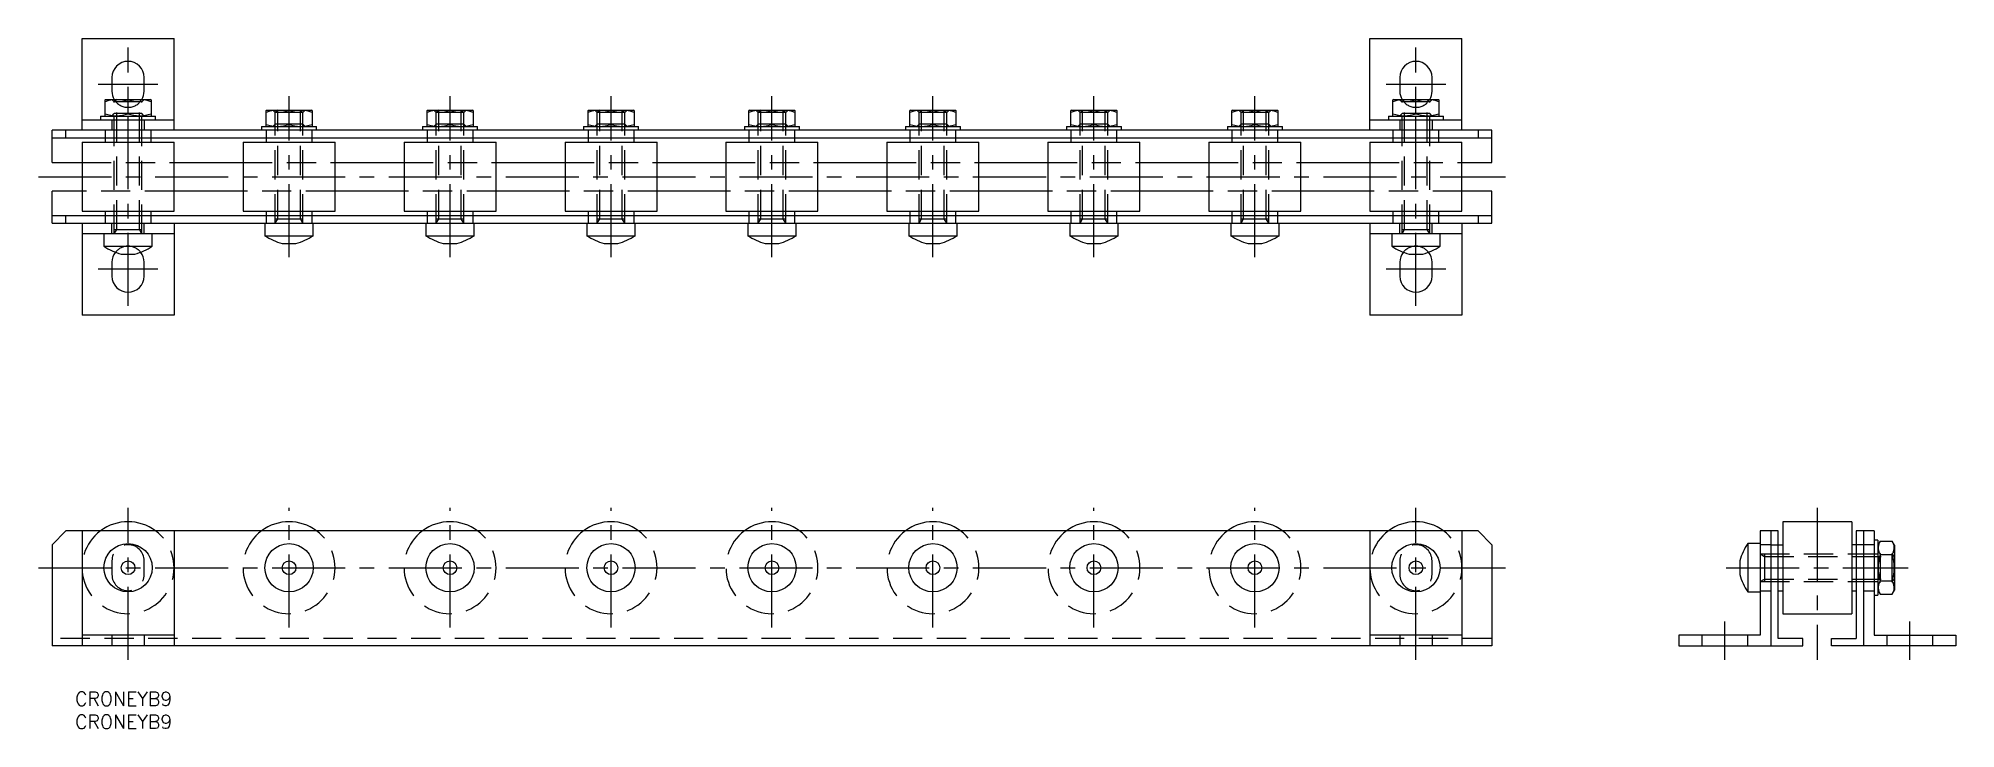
# Model space of a CAD drawing. Extents: x -3 to 414, y -8 to 142.
import ezdxf

# ---------------------------------------------------------------- set-up
doc = ezdxf.new("R2010")
doc.units = 0
doc.header["$LTSCALE"] = 0.5
doc.linetypes.add('CENTER', pattern=[50.8, 31.75, -6.35, 6.35, -6.35])
doc.linetypes.add('DASHED', pattern=[19.05, 12.7, -6.35])
for name, color, linetype in [('MSM_CENTER', 1, 'CENTER'), ('MSM_CONTINUOUS', 7, 'CONTINUOUS'), ('MSM_DASHED', 4, 'DASHED'), ('MSM_PART_NUMBER', 7, 'CONTINUOUS')]:
    doc.layers.add(name, color=color, linetype=linetype)
doc.styles.get("Standard").update_dxf_attribs({"font": 'txt.shx', "height": 3, "bigfont": 'bigfont.shx'})

# ---------------------------------------------------------------- blocks, each defined once
blk = doc.blocks.new('*U45')
at = {"layer": 'MSM_PART_NUMBER'}
blk.add_text('CRONEYB9', height=3, dxfattribs=at).set_placement((5, -3))
blk = doc.blocks.new('*U46')
at = {"layer": 'MSM_PART_NUMBER'}
blk.add_text('CRONEYB9', height=3, dxfattribs=at).set_placement((5, -8))

msp = doc.modelspace()

# ---------------------------------------------------------------- linework, layer by layer
at = {"layer": 'MSM_CENTER'}
for p, q in [((16.5, 83.91), (16.5, 140.11)), ((296.5, 83.91), (296.5, 140.11)), ((10, 132.11), (23, 132.11)), ((51.5, 94.51), (51.5, 129.51)), ((86.5, 94.51), (86.5, 129.51)), ((121.5, 94.51), (121.5, 129.51)), ((156.5, 94.51), (156.5, 129.51)), ((191.5, 94.51), (191.5, 129.51)), ((226.5, 94.51), (226.5, 129.51)), ((261.5, 94.51), (261.5, 129.51)), ((290, 132.11), (303, 132.11)), ((-3, 112.01), (316, 112.01)), ((23, 91.91), (10, 91.91)), ((303, 91.91), (290, 91.91)), ((16.5, 7), (16.5, 40)), ((51.5, 14), (51.5, 40)), ((86.5, 14), (86.5, 40)), ((121.5, 14), (121.5, 40)), ((156.5, 14), (156.5, 40)), ((191.5, 14), (191.5, 40)), ((226.5, 14), (226.5, 40)), ((261.5, 14), (261.5, 40)), ((296.5, 7), (296.5, 40)), ((383.74, 40), (383.74, 7)), ((-3, 27), (316, 27)), ((363.94, 27), (403.54, 27)), ((363.64, 7), (363.64, 15.3)), ((403.84, 7), (403.84, 15.3))]:
    msp.add_line(p, q, dxfattribs=at)
at = {"layer": 'MSM_CONTINUOUS'}
for p, q in [((6.5, 122.11), (6.5, 142.11)), ((6.5, 142.11), (26.5, 142.11)), ((26.5, 122.11), (26.5, 142.11)), ((286.5, 122.11), (286.5, 142.11)), ((286.5, 142.11), (306.5, 142.11)), ((306.5, 122.11), (306.5, 142.11)), ((13, 133.61), (13, 130.61)), ((20, 130.61), (20, 133.61)), ((293, 133.61), (293, 130.61)), ((300, 130.61), (300, 133.61)), ((10.5, 125.21), (10.5, 124.41)), ((10.5, 125.21), (22.5, 125.21)), ((11.6, 128.81), (11.5, 128.75)), ((11.5, 125.27), (11.5, 128.75)), ((11.5, 125.27), (11.6, 125.21)), ((11.6, 128.81), (21.4, 128.81)), ((16.5, 125.72), (16.5, 128.31)), ((21.5, 128.75), (21.4, 128.81)), ((21.4, 125.21), (21.5, 125.27)), ((21.5, 128.75), (21.5, 125.27)), ((22.5, 124.41), (22.5, 125.21)), ((46.6, 126.51), (46.5, 126.45)), ((46.5, 122.97), (46.5, 126.45)), ((46.6, 126.51), (56.4, 126.51)), ((51.5, 123.42), (51.5, 126.01)), ((56.5, 126.45), (56.4, 126.51)), ((56.5, 126.45), (56.5, 122.97)), ((81.6, 126.51), (81.5, 126.45)), ((81.5, 122.97), (81.5, 126.45)), ((81.6, 126.51), (91.4, 126.51)), ((86.5, 123.42), (86.5, 126.01)), ((91.5, 126.45), (91.4, 126.51)), ((91.5, 126.45), (91.5, 122.97)), ((116.6, 126.51), (116.5, 126.45)), ((116.5, 122.97), (116.5, 126.45)), ((116.6, 126.51), (126.4, 126.51)), ((121.5, 123.42), (121.5, 126.01)), ((126.5, 126.45), (126.4, 126.51)), ((126.5, 126.45), (126.5, 122.97)), ((151.6, 126.51), (151.5, 126.45)), ((151.5, 122.97), (151.5, 126.45)), ((151.6, 126.51), (161.4, 126.51)), ((156.5, 123.42), (156.5, 126.01)), ((161.5, 126.45), (161.4, 126.51)), ((161.5, 126.45), (161.5, 122.97)), ((186.6, 126.51), (186.5, 126.45)), ((186.5, 122.97), (186.5, 126.45)), ((186.6, 126.51), (196.4, 126.51)), ((191.5, 123.42), (191.5, 126.01)), ((196.5, 126.45), (196.4, 126.51)), ((196.5, 126.45), (196.5, 122.97)), ((221.6, 126.51), (221.5, 126.45)), ((221.5, 122.97), (221.5, 126.45)), ((221.6, 126.51), (231.4, 126.51)), ((226.5, 123.42), (226.5, 126.01)), ((231.5, 126.45), (231.4, 126.51)), ((231.5, 126.45), (231.5, 122.97)), ((256.6, 126.51), (256.5, 126.45)), ((256.5, 122.97), (256.5, 126.45)), ((256.6, 126.51), (266.4, 126.51)), ((261.5, 123.42), (261.5, 126.01)), ((266.5, 126.45), (266.4, 126.51)), ((266.5, 126.45), (266.5, 122.97)), ((290.5, 125.21), (290.5, 124.41)), ((290.5, 125.21), (302.5, 125.21)), ((291.6, 128.81), (291.5, 128.75)), ((291.5, 125.27), (291.5, 128.75)), ((291.5, 125.27), (291.6, 125.21)), ((291.6, 128.81), (301.4, 128.81)), ((296.5, 125.72), (296.5, 128.31)), ((301.5, 128.75), (301.4, 128.81)), ((301.4, 125.21), (301.5, 125.27)), ((301.5, 128.75), (301.5, 125.27)), ((302.5, 124.41), (302.5, 125.21)), ((313, 122.11), (0, 122.11)), ((0, 115.11), (0, 122.11)), ((3, 120.51), (3, 122.11)), ((6.5, 124.41), (26.5, 124.41)), ((45.5, 122.91), (45.5, 122.11)), ((45.5, 122.91), (57.5, 122.91)), ((46.5, 122.97), (46.6, 122.91)), ((56.4, 122.91), (56.5, 122.97)), ((57.5, 122.11), (57.5, 122.91)), ((80.5, 122.91), (80.5, 122.11)), ((80.5, 122.91), (92.5, 122.91)), ((81.5, 122.97), (81.6, 122.91)), ((91.4, 122.91), (91.5, 122.97)), ((92.5, 122.11), (92.5, 122.91)), ((115.5, 122.91), (115.5, 122.11)), ((115.5, 122.91), (127.5, 122.91)), ((116.5, 122.97), (116.6, 122.91)), ((126.4, 122.91), (126.5, 122.97)), ((127.5, 122.11), (127.5, 122.91)), ((150.5, 122.91), (150.5, 122.11)), ((150.5, 122.91), (162.5, 122.91)), ((151.5, 122.97), (151.6, 122.91)), ((161.4, 122.91), (161.5, 122.97)), ((162.5, 122.11), (162.5, 122.91)), ((185.5, 122.91), (185.5, 122.11)), ((185.5, 122.91), (197.5, 122.91)), ((186.5, 122.97), (186.6, 122.91)), ((196.4, 122.91), (196.5, 122.97)), ((197.5, 122.11), (197.5, 122.91)), ((220.5, 122.91), (220.5, 122.11)), ((220.5, 122.91), (232.5, 122.91)), ((221.5, 122.97), (221.6, 122.91)), ((231.4, 122.91), (231.5, 122.97)), ((232.5, 122.11), (232.5, 122.91)), ((255.5, 122.91), (255.5, 122.11)), ((255.5, 122.91), (267.5, 122.91)), ((256.5, 122.97), (256.6, 122.91)), ((266.4, 122.91), (266.5, 122.97)), ((267.5, 122.11), (267.5, 122.91)), ((286.5, 124.41), (306.5, 124.41)), ((310, 122.11), (310, 120.51)), ((313, 115.11), (313, 122.11)), ((0, 120.51), (313, 120.51)), ((6.5, 119.51), (6.5, 104.51)), ((6.5, 119.51), (26.5, 119.51)), ((11.5, 120.51), (11.5, 119.51)), ((21.5, 119.51), (21.5, 120.51)), ((26.5, 104.51), (26.5, 119.51)), ((41.5, 119.51), (41.5, 104.51)), ((41.5, 119.51), (61.5, 119.51)), ((46.5, 120.51), (46.5, 119.51)), ((56.5, 119.51), (56.5, 120.51)), ((61.5, 104.51), (61.5, 119.51)), ((76.5, 119.51), (76.5, 104.51)), ((76.5, 119.51), (96.5, 119.51)), ((81.5, 120.51), (81.5, 119.51)), ((91.5, 119.51), (91.5, 120.51)), ((96.5, 104.51), (96.5, 119.51)), ((111.5, 119.51), (111.5, 104.51)), ((111.5, 119.51), (131.5, 119.51)), ((116.5, 120.51), (116.5, 119.51)), ((126.5, 119.51), (126.5, 120.51)), ((131.5, 104.51), (131.5, 119.51)), ((146.5, 119.51), (146.5, 104.51)), ((146.5, 119.51), (166.5, 119.51)), ((151.5, 120.51), (151.5, 119.51)), ((161.5, 119.51), (161.5, 120.51)), ((166.5, 104.51), (166.5, 119.51)), ((181.5, 119.51), (181.5, 104.51)), ((181.5, 119.51), (201.5, 119.51)), ((186.5, 120.51), (186.5, 119.51)), ((196.5, 119.51), (196.5, 120.51)), ((201.5, 104.51), (201.5, 119.51)), ((216.5, 119.51), (216.5, 104.51)), ((216.5, 119.51), (236.5, 119.51)), ((221.5, 120.51), (221.5, 119.51)), ((231.5, 119.51), (231.5, 120.51)), ((236.5, 104.51), (236.5, 119.51)), ((251.5, 119.51), (251.5, 104.51)), ((251.5, 119.51), (271.5, 119.51)), ((256.5, 120.51), (256.5, 119.51)), ((266.5, 119.51), (266.5, 120.51)), ((271.5, 104.51), (271.5, 119.51)), ((286.5, 119.51), (286.5, 104.51)), ((286.5, 119.51), (306.5, 119.51)), ((291.5, 120.51), (291.5, 119.51)), ((301.5, 119.51), (301.5, 120.51)), ((306.5, 104.51), (306.5, 119.51)), ((0, 115.11), (6.5, 115.11)), ((26.5, 115.11), (41.5, 115.11)), ((61.5, 115.11), (76.5, 115.11)), ((96.5, 115.11), (111.5, 115.11)), ((131.5, 115.11), (146.5, 115.11)), ((166.5, 115.11), (181.5, 115.11)), ((201.5, 115.11), (216.5, 115.11)), ((236.5, 115.11), (251.5, 115.11)), ((271.5, 115.11), (286.5, 115.11)), ((306.5, 115.11), (313, 115.11)), ((6.5, 108.91), (0, 108.91)), ((0, 101.91), (0, 108.91)), ((41.5, 108.91), (26.5, 108.91)), ((76.5, 108.91), (61.5, 108.91)), ((111.5, 108.91), (96.5, 108.91)), ((146.5, 108.91), (131.5, 108.91)), ((181.5, 108.91), (166.5, 108.91)), ((216.5, 108.91), (201.5, 108.91)), ((251.5, 108.91), (236.5, 108.91)), ((286.5, 108.91), (271.5, 108.91)), ((313, 108.91), (306.5, 108.91)), ((313, 101.91), (313, 108.91)), ((6.5, 104.51), (26.5, 104.51)), ((11.5, 104.51), (11.5, 103.51)), ((21.5, 103.51), (21.5, 104.51)), ((41.5, 104.51), (61.5, 104.51)), ((46.5, 104.51), (46.5, 103.51)), ((56.5, 103.51), (56.5, 104.51)), ((76.5, 104.51), (96.5, 104.51)), ((81.5, 104.51), (81.5, 103.51)), ((91.5, 103.51), (91.5, 104.51)), ((111.5, 104.51), (131.5, 104.51)), ((116.5, 104.51), (116.5, 103.51)), ((126.5, 103.51), (126.5, 104.51)), ((146.5, 104.51), (166.5, 104.51)), ((151.5, 104.51), (151.5, 103.51)), ((161.5, 103.51), (161.5, 104.51)), ((181.5, 104.51), (201.5, 104.51)), ((186.5, 104.51), (186.5, 103.51)), ((196.5, 103.51), (196.5, 104.51)), ((216.5, 104.51), (236.5, 104.51)), ((221.5, 104.51), (221.5, 103.51)), ((231.5, 103.51), (231.5, 104.51)), ((251.5, 104.51), (271.5, 104.51)), ((256.5, 104.51), (256.5, 103.51)), ((266.5, 103.51), (266.5, 104.51)), ((286.5, 104.51), (306.5, 104.51)), ((291.5, 104.51), (291.5, 103.51)), ((301.5, 103.51), (301.5, 104.51)), ((313, 103.51), (0, 103.51)), ((0, 101.91), (313, 101.91)), ((3, 101.91), (3, 103.51)), ((6.5, 101.91), (6.5, 81.91)), ((26.5, 101.91), (26.5, 81.91)), ((46.25, 101.91), (46.25, 99.2)), ((56.75, 99.2), (56.75, 101.91)), ((81.25, 101.91), (81.25, 99.2)), ((91.75, 99.2), (91.75, 101.91)), ((116.25, 101.91), (116.25, 99.2)), ((126.75, 99.2), (126.75, 101.91)), ((151.25, 101.91), (151.25, 99.2)), ((161.75, 99.2), (161.75, 101.91)), ((186.25, 101.91), (186.25, 99.2)), ((196.75, 99.2), (196.75, 101.91)), ((221.25, 101.91), (221.25, 99.2)), ((231.75, 99.2), (231.75, 101.91)), ((256.25, 101.91), (256.25, 99.2)), ((266.75, 99.2), (266.75, 101.91)), ((286.5, 101.91), (286.5, 81.91)), ((306.5, 101.91), (306.5, 81.91)), ((310, 103.51), (310, 101.91)), ((26.5, 99.61), (6.5, 99.61)), ((11.25, 99.61), (11.25, 96.9)), ((11.25, 96.9), (21.75, 96.9)), ((21.75, 96.9), (21.75, 99.61)), ((46.25, 99.2), (56.75, 99.2)), ((50.01, 97.51), (52.99, 97.51)), ((81.25, 99.2), (91.75, 99.2)), ((85.01, 97.51), (87.99, 97.51)), ((116.25, 99.2), (126.75, 99.2)), ((120.01, 97.51), (122.99, 97.51)), ((151.25, 99.2), (161.75, 99.2)), ((155.01, 97.51), (157.99, 97.51)), ((186.25, 99.2), (196.75, 99.2)), ((190.01, 97.51), (192.99, 97.51)), ((221.25, 99.2), (231.75, 99.2)), ((225.01, 97.51), (227.99, 97.51)), ((256.25, 99.2), (266.75, 99.2)), ((260.01, 97.51), (262.99, 97.51)), ((306.5, 99.61), (286.5, 99.61)), ((291.25, 99.61), (291.25, 96.9)), ((291.25, 96.9), (301.75, 96.9)), ((301.75, 96.9), (301.75, 99.61)), ((13, 93.41), (13, 90.41)), ((15.01, 95.21), (17.99, 95.21)), ((20, 90.41), (20, 93.41)), ((293, 93.41), (293, 90.41)), ((295.01, 95.21), (297.99, 95.21)), ((300, 90.41), (300, 93.41)), ((26.5, 81.91), (6.5, 81.91)), ((306.5, 81.91), (286.5, 81.91)), ((0, 32), (3, 35)), ((310, 35), (3, 35)), ((6.5, 35), (6.5, 10)), ((26.5, 35), (26.5, 10)), ((286.5, 35), (286.5, 10)), ((306.5, 35), (306.5, 10)), ((310, 35), (313, 32)), ((375.24, 35), (371.34, 35)), ((371.34, 35), (371.34, 12.3)), ((373.64, 35), (373.64, 10)), ((375.24, 11.6), (375.24, 35)), ((376.24, 37), (376.24, 17)), ((391.24, 37), (376.24, 37)), ((391.24, 37), (391.24, 17)), ((392.24, 35), (392.24, 11.6)), ((396.14, 35), (392.24, 35)), ((393.84, 10), (393.84, 35)), ((396.14, 35), (396.14, 12.3)), ((0, 32), (0, 10)), ((313, 32), (313, 10)), ((368.63, 32.25), (368.63, 21.75)), ((371.34, 32.25), (368.63, 32.25)), ((373.64, 32), (376.24, 32)), ((393.84, 32), (391.24, 32)), ((396.94, 33), (396.14, 33)), ((396.94, 33), (396.94, 21)), ((397.44, 32.77), (396.94, 31.9)), ((397.44, 32.77), (400.03, 32.77)), ((397.44, 29.89), (400.03, 29.89)), ((400.54, 31.9), (400.03, 32.77)), ((400.54, 31.9), (400.54, 22.1)), ((366.94, 28.49), (366.94, 25.51)), ((368.63, 21.75), (371.34, 21.75)), ((375.24, 22), (376.24, 22)), ((391.24, 22), (392.24, 22)), ((396.14, 21), (396.94, 21)), ((396.94, 22.1), (397.44, 21.23)), ((397.44, 24.11), (400.03, 24.11)), ((397.44, 21.23), (400.03, 21.23)), ((400.03, 21.23), (400.54, 22.1)), ((376.24, 17), (391.24, 17)), ((313, 10), (0, 10)), ((26.5, 12.3), (6.5, 12.3)), ((306.5, 12.3), (286.5, 12.3)), ((371.34, 12.3), (353.64, 12.3)), ((353.64, 12.3), (353.64, 10)), ((353.64, 10), (380.64, 10)), ((380.64, 11.6), (375.24, 11.6)), ((380.64, 10), (380.64, 11.6)), ((386.84, 11.6), (392.24, 11.6)), ((386.84, 10), (386.84, 11.6)), ((413.84, 10), (386.84, 10)), ((396.14, 12.3), (413.84, 12.3)), ((413.84, 12.3), (413.84, 10))]:
    msp.add_line(p, q, dxfattribs=at)
for centre, radius in [((16.5, 27), 5.25), ((51.5, 27), 5.25), ((86.5, 27), 5.25), ((121.5, 27), 5.25), ((156.5, 27), 5.25), ((191.5, 27), 5.25), ((226.5, 27), 5.25), ((261.5, 27), 5.25), ((296.5, 27), 5.25), ((16.5, 27), 1.49), ((51.5, 27), 1.49), ((86.5, 27), 1.49), ((121.5, 27), 1.49), ((156.5, 27), 1.49), ((191.5, 27), 1.49), ((226.5, 27), 1.49), ((261.5, 27), 1.49), ((296.5, 27), 1.49)]:
    msp.add_circle(centre, radius, dxfattribs=at)
for centre, radius, start, end in [((16.5, 133.61), 3.5, 0, 180), ((296.5, 133.61), 3.5, 0, 180), ((16.5, 130.61), 3.5, 180, 210.9497), ((16.5, 130.61), 3.5, 329.0503, 0), ((296.5, 130.61), 3.5, 180, 210.9497), ((296.5, 130.61), 3.5, 329.0503, 0), ((14, 121.38), 7.37, 70.1592, 109.8408), ((14, 132.64), 7.37, 250.1592, 289.8408), ((19, 121.38), 7.37, 70.1592, 109.8408), ((19, 132.64), 7.37, 250.1592, 289.8408), ((49, 119.08), 7.37, 70.1592, 109.8408), ((54, 119.08), 7.37, 70.1592, 109.8408), ((84, 119.08), 7.37, 70.1592, 109.8408), ((89, 119.08), 7.37, 70.1592, 109.8408), ((119, 119.08), 7.37, 70.1592, 109.8408), ((124, 119.08), 7.37, 70.1592, 109.8408), ((154, 119.08), 7.37, 70.1592, 109.8408), ((159, 119.08), 7.37, 70.1592, 109.8408), ((189, 119.08), 7.37, 70.1592, 109.8408), ((194, 119.08), 7.37, 70.1592, 109.8408), ((224, 119.08), 7.37, 70.1592, 109.8408), ((229, 119.08), 7.37, 70.1592, 109.8408), ((259, 119.08), 7.37, 70.1592, 109.8408), ((264, 119.08), 7.37, 70.1592, 109.8408), ((294, 121.38), 7.37, 70.1592, 109.8408), ((294, 132.64), 7.37, 250.1592, 289.8408), ((299, 121.38), 7.37, 70.1592, 109.8408), ((299, 132.64), 7.37, 250.1592, 289.8408), ((49, 130.34), 7.37, 250.1592, 289.8408), ((54, 130.34), 7.37, 250.1592, 289.8408), ((84, 130.34), 7.37, 250.1592, 289.8408), ((89, 130.34), 7.37, 250.1592, 289.8408), ((119, 130.34), 7.37, 250.1592, 289.8408), ((124, 130.34), 7.37, 250.1592, 289.8408), ((154, 130.34), 7.37, 250.1592, 289.8408), ((159, 130.34), 7.37, 250.1592, 289.8408), ((189, 130.34), 7.37, 250.1592, 289.8408), ((194, 130.34), 7.37, 250.1592, 289.8408), ((224, 130.34), 7.37, 250.1592, 289.8408), ((229, 130.34), 7.37, 250.1592, 289.8408), ((259, 130.34), 7.37, 250.1592, 289.8408), ((264, 130.34), 7.37, 250.1592, 289.8408), ((18.04, 106.95), 12.12, 235.9445, 255.5214), ((14.96, 106.95), 12.12, 284.4786, 304.0555), ((53.04, 109.25), 12.12, 235.9445, 255.5214), ((49.96, 109.25), 12.12, 284.4786, 304.0555), ((88.04, 109.25), 12.12, 235.9445, 255.5214), ((84.96, 109.25), 12.12, 284.4786, 304.0555), ((123.04, 109.25), 12.12, 235.9445, 255.5214), ((119.96, 109.25), 12.12, 284.4786, 304.0555), ((158.04, 109.25), 12.12, 235.9445, 255.5214), ((154.96, 109.25), 12.12, 284.4786, 304.0555), ((193.04, 109.25), 12.12, 235.9445, 255.5214), ((189.96, 109.25), 12.12, 284.4786, 304.0555), ((228.04, 109.25), 12.12, 235.9445, 255.5214), ((224.96, 109.25), 12.12, 284.4786, 304.0555), ((263.04, 109.25), 12.12, 235.9445, 255.5214), ((259.96, 109.25), 12.12, 284.4786, 304.0555), ((298.04, 106.95), 12.12, 235.9445, 255.5214), ((294.96, 106.95), 12.12, 284.4786, 304.0555), ((16.5, 93.41), 3.5, 141.2477, 180), ((16.5, 93.41), 3.5, 0, 38.7523), ((296.5, 93.41), 3.5, 141.2477, 180), ((296.5, 93.41), 3.5, 0, 38.7523), ((16.5, 90.41), 3.5, 180, 0), ((296.5, 90.41), 3.5, 180, 0), ((16.5, 27), 10, 53.1301, 126.8699), ((51.5, 27), 10, 53.1301, 126.8699), ((86.5, 27), 10, 53.1301, 126.8699), ((121.5, 27), 10, 53.1301, 126.8699), ((156.5, 27), 10, 53.1301, 126.8699), ((191.5, 27), 10, 53.1301, 126.8699), ((226.5, 27), 10, 53.1301, 126.8699), ((261.5, 27), 10, 53.1301, 126.8699), ((296.5, 27), 10, 53.1301, 126.8699), ((378.67, 25.46), 12.12, 145.9445, 165.5214), ((399.55, 31.33), 2.56, 154.3574, 214.3573), ((406.6, 27), 9.61, 162.5124, 197.4876), ((397.92, 31.33), 2.56, 325.6427, 25.6426), ((390.87, 27), 9.61, 342.5124, 17.4876), ((378.67, 28.54), 12.12, 194.4786, 214.0555), ((399.55, 22.67), 2.56, 145.6427, 205.6426), ((397.92, 22.67), 2.56, 334.3574, 34.3573)]:
    msp.add_arc(centre, radius, start, end, dxfattribs=at)
at = {"layer": 'MSM_DASHED'}
for p, q in [((12.96, 128.81), (13.5, 128.27)), ((12.96, 125.21), (13.5, 125.75)), ((14.04, 128.81), (13.5, 128.27)), ((19.5, 128.27), (13.5, 128.27)), ((13.5, 99.61), (13.5, 128.27)), ((19.5, 125.75), (13.5, 125.75)), ((14.04, 100.55), (14.04, 128.81)), ((18.96, 128.81), (19.5, 128.27)), ((18.96, 100.55), (18.96, 128.81)), ((20.04, 128.81), (19.5, 128.27)), ((19.5, 99.61), (19.5, 128.27)), ((20.04, 125.21), (19.5, 125.75)), ((47.96, 126.51), (48.5, 125.97)), ((49.04, 126.51), (48.5, 125.97)), ((54.5, 125.97), (48.5, 125.97)), ((48.5, 101.91), (48.5, 125.97)), ((49.04, 102.85), (49.04, 126.51)), ((53.96, 126.51), (54.5, 125.97)), ((53.96, 102.85), (53.96, 126.51)), ((55.04, 126.51), (54.5, 125.97)), ((54.5, 101.91), (54.5, 125.97)), ((82.96, 126.51), (83.5, 125.97)), ((84.04, 126.51), (83.5, 125.97)), ((89.5, 125.97), (83.5, 125.97)), ((83.5, 101.91), (83.5, 125.97)), ((84.04, 102.85), (84.04, 126.51)), ((88.96, 126.51), (89.5, 125.97)), ((88.96, 102.85), (88.96, 126.51)), ((90.04, 126.51), (89.5, 125.97)), ((89.5, 101.91), (89.5, 125.97)), ((117.96, 126.51), (118.5, 125.97)), ((119.04, 126.51), (118.5, 125.97)), ((124.5, 125.97), (118.5, 125.97)), ((118.5, 101.91), (118.5, 125.97)), ((119.04, 102.85), (119.04, 126.51)), ((123.96, 126.51), (124.5, 125.97)), ((123.96, 102.85), (123.96, 126.51)), ((125.04, 126.51), (124.5, 125.97)), ((124.5, 101.91), (124.5, 125.97)), ((152.96, 126.51), (153.5, 125.97)), ((154.04, 126.51), (153.5, 125.97)), ((159.5, 125.97), (153.5, 125.97)), ((153.5, 101.91), (153.5, 125.97)), ((154.04, 102.85), (154.04, 126.51)), ((158.96, 126.51), (159.5, 125.97)), ((158.96, 102.85), (158.96, 126.51)), ((160.04, 126.51), (159.5, 125.97)), ((159.5, 101.91), (159.5, 125.97)), ((187.96, 126.51), (188.5, 125.97)), ((189.04, 126.51), (188.5, 125.97)), ((194.5, 125.97), (188.5, 125.97)), ((188.5, 101.91), (188.5, 125.97)), ((189.04, 102.85), (189.04, 126.51)), ((193.96, 126.51), (194.5, 125.97)), ((193.96, 102.85), (193.96, 126.51)), ((195.04, 126.51), (194.5, 125.97)), ((194.5, 101.91), (194.5, 125.97)), ((222.96, 126.51), (223.5, 125.97)), ((224.04, 126.51), (223.5, 125.97)), ((229.5, 125.97), (223.5, 125.97)), ((223.5, 101.91), (223.5, 125.97)), ((224.04, 102.85), (224.04, 126.51)), ((228.96, 126.51), (229.5, 125.97)), ((228.96, 102.85), (228.96, 126.51)), ((230.04, 126.51), (229.5, 125.97)), ((229.5, 101.91), (229.5, 125.97)), ((257.96, 126.51), (258.5, 125.97)), ((259.04, 126.51), (258.5, 125.97)), ((264.5, 125.97), (258.5, 125.97)), ((258.5, 101.91), (258.5, 125.97)), ((259.04, 102.85), (259.04, 126.51)), ((263.96, 126.51), (264.5, 125.97)), ((263.96, 102.85), (263.96, 126.51)), ((265.04, 126.51), (264.5, 125.97)), ((264.5, 101.91), (264.5, 125.97)), ((292.96, 128.81), (293.5, 128.27)), ((292.96, 125.21), (293.5, 125.75)), ((294.04, 128.81), (293.5, 128.27)), ((293.5, 99.61), (293.5, 128.27)), ((299.5, 128.27), (293.5, 128.27)), ((299.5, 125.75), (293.5, 125.75)), ((294.04, 100.55), (294.04, 128.81)), ((298.96, 100.55), (298.96, 128.81)), ((298.96, 128.81), (299.5, 128.27)), ((300.04, 128.81), (299.5, 128.27)), ((299.5, 99.61), (299.5, 128.27)), ((300.04, 125.21), (299.5, 125.75)), ((11.5, 122.11), (11.5, 120.51)), ((13, 124.41), (13, 122.11)), ((20, 124.41), (20, 122.11)), ((21.5, 120.51), (21.5, 122.11)), ((46.5, 122.11), (46.5, 120.51)), ((47.96, 122.91), (48.5, 123.45)), ((54.5, 123.45), (48.5, 123.45)), ((55.04, 122.91), (54.5, 123.45)), ((56.5, 120.51), (56.5, 122.11)), ((81.5, 122.11), (81.5, 120.51)), ((82.96, 122.91), (83.5, 123.45)), ((89.5, 123.45), (83.5, 123.45)), ((90.04, 122.91), (89.5, 123.45)), ((91.5, 120.51), (91.5, 122.11)), ((116.5, 122.11), (116.5, 120.51)), ((117.96, 122.91), (118.5, 123.45)), ((124.5, 123.45), (118.5, 123.45)), ((125.04, 122.91), (124.5, 123.45)), ((126.5, 120.51), (126.5, 122.11)), ((151.5, 122.11), (151.5, 120.51)), ((152.96, 122.91), (153.5, 123.45)), ((159.5, 123.45), (153.5, 123.45)), ((160.04, 122.91), (159.5, 123.45)), ((161.5, 120.51), (161.5, 122.11)), ((186.5, 122.11), (186.5, 120.51)), ((187.96, 122.91), (188.5, 123.45)), ((194.5, 123.45), (188.5, 123.45)), ((195.04, 122.91), (194.5, 123.45)), ((196.5, 120.51), (196.5, 122.11)), ((221.5, 122.11), (221.5, 120.51)), ((222.96, 122.91), (223.5, 123.45)), ((229.5, 123.45), (223.5, 123.45)), ((230.04, 122.91), (229.5, 123.45)), ((231.5, 120.51), (231.5, 122.11)), ((256.5, 122.11), (256.5, 120.51)), ((257.96, 122.91), (258.5, 123.45)), ((264.5, 123.45), (258.5, 123.45)), ((265.04, 122.91), (264.5, 123.45)), ((266.5, 120.51), (266.5, 122.11)), ((291.5, 122.11), (291.5, 120.51)), ((293, 124.41), (293, 122.11)), ((300, 124.41), (300, 122.11)), ((301.5, 120.51), (301.5, 122.11)), ((6.5, 115.11), (26.5, 115.11)), ((41.5, 115.11), (61.5, 115.11)), ((76.5, 115.11), (96.5, 115.11)), ((111.5, 115.11), (131.5, 115.11)), ((146.5, 115.11), (166.5, 115.11)), ((181.5, 115.11), (201.5, 115.11)), ((216.5, 115.11), (236.5, 115.11)), ((251.5, 115.11), (271.5, 115.11)), ((286.5, 115.11), (306.5, 115.11)), ((26.5, 108.91), (6.5, 108.91)), ((61.5, 108.91), (41.5, 108.91)), ((96.5, 108.91), (76.5, 108.91)), ((131.5, 108.91), (111.5, 108.91)), ((166.5, 108.91), (146.5, 108.91)), ((201.5, 108.91), (181.5, 108.91)), ((236.5, 108.91), (216.5, 108.91)), ((271.5, 108.91), (251.5, 108.91)), ((306.5, 108.91), (286.5, 108.91)), ((11.5, 103.51), (11.5, 101.91)), ((13, 99.61), (13, 101.91)), ((13.5, 100.55), (19.5, 100.55)), ((13.5, 99.61), (14.04, 100.55)), ((19.5, 99.61), (18.96, 100.55)), ((20, 99.61), (20, 101.91)), ((21.5, 101.91), (21.5, 103.51)), ((46.5, 103.51), (46.5, 101.91)), ((48.5, 102.85), (54.5, 102.85)), ((48.5, 101.91), (49.04, 102.85)), ((54.5, 101.91), (53.96, 102.85)), ((56.5, 101.91), (56.5, 103.51)), ((81.5, 103.51), (81.5, 101.91)), ((83.5, 102.85), (89.5, 102.85)), ((83.5, 101.91), (84.04, 102.85)), ((89.5, 101.91), (88.96, 102.85)), ((91.5, 101.91), (91.5, 103.51)), ((116.5, 103.51), (116.5, 101.91)), ((118.5, 102.85), (124.5, 102.85)), ((118.5, 101.91), (119.04, 102.85)), ((124.5, 101.91), (123.96, 102.85)), ((126.5, 101.91), (126.5, 103.51)), ((151.5, 103.51), (151.5, 101.91)), ((153.5, 102.85), (159.5, 102.85)), ((153.5, 101.91), (154.04, 102.85)), ((159.5, 101.91), (158.96, 102.85)), ((161.5, 101.91), (161.5, 103.51)), ((186.5, 103.51), (186.5, 101.91)), ((188.5, 102.85), (194.5, 102.85)), ((188.5, 101.91), (189.04, 102.85)), ((194.5, 101.91), (193.96, 102.85)), ((196.5, 101.91), (196.5, 103.51)), ((221.5, 103.51), (221.5, 101.91)), ((223.5, 102.85), (229.5, 102.85)), ((223.5, 101.91), (224.04, 102.85)), ((229.5, 101.91), (228.96, 102.85)), ((231.5, 101.91), (231.5, 103.51)), ((256.5, 103.51), (256.5, 101.91)), ((258.5, 102.85), (264.5, 102.85)), ((258.5, 101.91), (259.04, 102.85)), ((264.5, 101.91), (263.96, 102.85)), ((266.5, 101.91), (266.5, 103.51)), ((291.5, 103.51), (291.5, 101.91)), ((293, 99.61), (293, 101.91)), ((293.5, 99.61), (294.04, 100.55)), ((293.5, 100.55), (299.5, 100.55)), ((299.5, 99.61), (298.96, 100.55)), ((300, 99.61), (300, 101.91)), ((301.5, 101.91), (301.5, 103.51)), ((373.64, 32), (371.34, 32)), ((371.34, 30), (400, 30)), ((371.34, 30), (372.27, 29.46)), ((372.27, 30), (372.27, 24)), ((372.27, 29.46), (400.54, 29.46)), ((396.14, 32), (393.84, 32)), ((396.94, 30.54), (397.48, 30)), ((397.48, 24), (397.48, 30)), ((400.54, 30.54), (400, 30)), ((400, 24), (400, 30)), ((400.54, 29.46), (400, 30)), ((13, 28.5), (13, 25.5)), ((20, 25.5), (20, 28.5)), ((293, 28.5), (293, 25.5)), ((300, 25.5), (300, 28.5)), ((371.34, 24), (372.27, 24.54)), ((371.34, 24), (400, 24)), ((371.34, 22), (373.64, 22)), ((372.27, 24.54), (400.54, 24.54)), ((393.84, 22), (396.14, 22)), ((396.94, 23.46), (397.48, 24)), ((400.54, 24.54), (400, 24)), ((400.54, 23.46), (400, 24)), ((313, 11.6), (0, 11.6)), ((13, 12.3), (13, 10)), ((20, 12.3), (20, 10)), ((293, 12.3), (293, 10)), ((300, 12.3), (300, 10)), ((358.64, 12.3), (358.64, 10)), ((368.64, 10), (368.64, 12.3)), ((398.84, 12.3), (398.84, 10)), ((408.84, 10), (408.84, 12.3))]:
    msp.add_line(p, q, dxfattribs=at)
for centre, radius, start, end in [((16.5, 130.61), 3.5, 210.9497, 329.0503), ((296.5, 130.61), 3.5, 210.9497, 329.0503), ((16.5, 93.41), 3.5, 38.7523, 141.2477), ((296.5, 93.41), 3.5, 38.7523, 141.2477), ((16.5, 27), 10, 126.8699, 53.1301), ((51.5, 27), 10, 126.8699, 53.1301), ((86.5, 27), 10, 126.8699, 53.1301), ((121.5, 27), 10, 126.8699, 53.1301), ((156.5, 27), 10, 126.8699, 53.1301), ((191.5, 27), 10, 126.8699, 53.1301), ((226.5, 27), 10, 126.8699, 53.1301), ((261.5, 27), 10, 126.8699, 53.1301), ((296.5, 27), 10, 126.8699, 53.1301), ((16.5, 28.5), 3.5, 0, 180), ((296.5, 28.5), 3.5, 0, 180), ((16.5, 25.5), 3.5, 180, 0), ((296.5, 25.5), 3.5, 180, 0)]:
    msp.add_arc(centre, radius, start, end, dxfattribs=at)

# ---------------------------------------------------------------- block references
at = {"layer": 'MSM_CONTINUOUS'}
for name in ['*U45', '*U46']:
    msp.add_blockref(name, (0, 0), dxfattribs=at)

doc.saveas('drawing.dxf')
